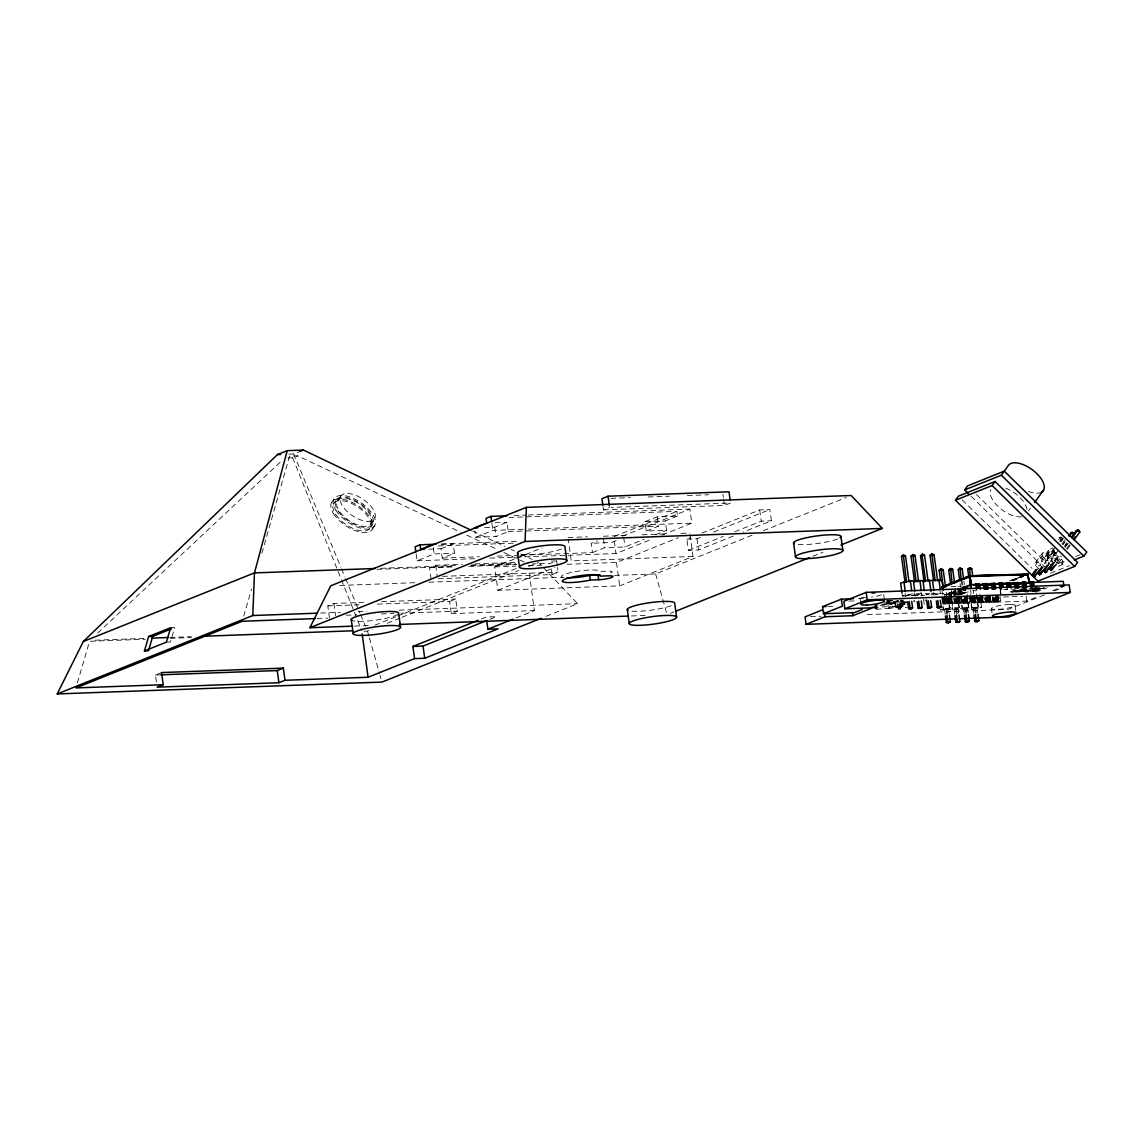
<?xml version="1.0" encoding="UTF-8"?>
<svg xmlns="http://www.w3.org/2000/svg" width="1144" height="1144" viewBox="0 0 1144 1144"><rect width="100%" height="100%" fill="white"/><g stroke="black" fill="none" stroke-linecap="round" stroke-linejoin="round"><path stroke-width="0.75" stroke-dasharray="5 3.75" d="M1039.796 569.784L1035.32 565.408L1035.949 562.062L1042.756 552.638L1047.861 553.682L1052.337 558.058L1057.442 559.101L1058.071 555.755L1053.595 551.365L1048.49 550.336L1041.669 559.745L1041.04 563.091L1045.516 567.467M1035.32 565.408L1042.141 555.984L1042.756 552.638M1048.49 550.336L1047.861 553.682L1041.04 563.091L1035.949 562.062M1054.239 548.048L1047.418 557.457L1046.789 560.803L1051.264 565.179M1055.097 552.452L1053.152 555.14L1052.523 558.486L1056.999 562.877L1062.09 563.906L1064.049 561.218M1062.09 563.906L1062.719 560.56L1058.243 556.184L1053.152 555.14M261.89 553.281L289.503 456.156L297.612 455.87L460.303 532.103M77.42 682.825L89.318 642.084M243.672 616.173L251.608 589.003M875.818 607.178L876.661 605.176L877.162 608.837L876.104 609.28L875.532 605.09L902.244 603.074L901.958 600.986L889.517 601.501L888.259 600.371C891.262 608.436 876.304 602.588 873.659 608.15L875.489 608.065L874.988 604.404M951.579 595.094C950.192 586.1 945.974 601.83 950.149 603.86L958.043 603.446L957.271 597.368L957.857 603.589L973.258 603.017L972.443 596.896M943.142 597.683C943.843 609.123 946.288 601.258 944.129 595.38M950.321 603.775L949.563 597.64M952.637 602.845L949.963 603.16L952.637 602.845L951.922 597.44M958.043 589.789L958.715 594.68L965.207 592.077M960.359 602.516L957.671 602.874L960.359 602.516L959.559 597.125M991.162 601.444L988.502 601.787L991.162 601.444L990.432 596.038M995.652 596.01L996.381 602.173L995.795 595.952M998.869 601.158C990.404 601.301 1004.361 603.317 998.326 597.082M331.546 502.502L333.919 499.041M333.319 504.275L335.692 500.815M337.866 500.457L341.212 495.567M370.828 524.167A20.32 9.767 34.4 0 0 351.594 499.899A20.32 9.767 34.4 0 0 340.612 512.884A20.32 9.767 34.4 0 0 370.828 524.167L374.174 519.276A20.32 9.767 34.4 0 0 354.94 495.009A20.32 9.767 34.4 0 0 343.958 507.979A20.32 9.767 34.4 0 0 374.174 519.276M370.642 527.284L373.001 523.823M372.415 529.057L374.789 525.596M1028.47 510.925L1030.487 508.136M1045.473 556.327L1046.975 555.727L1048.991 557.714L1047.504 558.315L1045.473 556.327L1051.322 548.262M1046.975 555.727L1052.823 547.661M1058.658 539.596L1060.617 536.908L1059.115 537.508L1061.131 539.482L1062.633 538.881L1061.518 537.308L1059.115 537.508M1060.874 538.195L1061.518 537.308L1059.187 542.17M1047.504 558.315L1054.325 548.905M1044.658 563.062L1046.617 560.374L1051.708 561.404L1052.337 558.058L1048.19 563.835M1051.207 554.025L1052.709 553.424L1054.725 555.398L1053.224 555.998L1051.207 554.025L1054.124 549.992M1059.973 541.913L1064.835 535.192M1053.867 550.993L1046.789 560.803L1041.669 559.745M1060.688 541.57L1062.633 538.881M1052.709 553.424L1054.654 550.736M1061.475 541.312L1063.419 538.624M1053.224 555.998L1056.155 551.966M1061.989 543.9L1065.893 538.524M1058.357 550.421L1052.523 558.486L1047.418 557.457M1062.519 544.644L1064.463 541.956M1063.319 544.401L1065.264 541.713M1064.821 545.645L1066.766 542.957M1054.196 561.146L1058.071 555.755L1061.489 556.456M1064.635 546.732L1066.58 544.043M1065.336 546.389L1067.295 543.7M1055.411 560.932L1057.356 558.229L1059.387 560.217L1057.428 562.905M1065.15 547.476L1068.067 543.443M1066.651 548.72L1069.569 544.673M1056.999 562.877L1060.888 557.5M1067.166 549.463L1070.098 545.431M1058.314 563.534L1063.191 556.799M97.612 633.104L282.01 460.546M944.944 603.045L942.456 603.303M961.132 594.122L960.488 588.702M967.981 602.33L965.393 602.545L967.981 602.33L967.266 596.853M975.689 602.044L973.072 602.316L975.689 602.044L974.874 596.539M987.944 596.281L988.673 602.459L973.258 603.017M983.397 601.758L980.808 601.987L983.397 601.758L982.582 596.267M960.173 602.659L959.33 597.096M1005.748 589.16L1007.75 589.174M874.731 604.518L875.489 608.065M873.401 607.307L888.244 606.678C888.888 603.16 895.123 602.502 897.296 605.062L900.199 603.86L900.485 605.962M897.01 602.974L897.582 607.164L890.046 608.308L889.288 604.032L897.01 602.974L904.132 600.014L904.704 604.204L897.439 607.364L896.381 606.363L890.618 606.592L897.539 606.349L899.756 607.307L897.697 605.819L890.618 606.592M901.529 603.317L904.418 602.116L901.901 600.643M876.104 609.28L890.046 608.308M900.686 599.856L901.186 603.517L902.244 603.074M896.381 606.363L897.697 605.819M902.359 600.614L902.859 604.289L902.63 600.514M896.224 606.892L897.282 607.907L899.684 606.778M897.282 607.907L899.756 607.307M288.831 454.154L293.708 453.982L300.228 451.365M287.859 458L292.735 457.829L297.612 455.87M440.983 548.734L453.21 543.829L454.497 553.196L442.27 558.086L440.983 548.734L424.067 549.349M484.627 527.541L494.78 527.169L507.007 522.265L508.279 531.631L496.067 536.522L475.761 537.265L474.903 531.03M416.116 553.782L417.088 560.789L434.191 553.925L454.497 553.196M475.761 537.265L492.878 530.401L526.626 529.172M156.385 681.967L155.441 675.017L161.547 672.558M329.472 618.075L327.813 605.905L333.919 603.46L363.921 602.359M431.102 578.993L429.558 567.767L435.678 565.308L462.362 564.335M603.031 506.678L603.474 509.881L609.58 507.435M690.061 534.734L693.035 556.456L619.691 585.871L497.897 590.304L494.694 566.923L515.887 558.429M517.517 557.771L541.956 547.962M374.86 625.182L396.267 616.602M397.912 615.944L518.075 567.767M363.949 631.274L367.496 631.145L372.429 629.171M387.244 623.223L400.414 617.946M402.059 617.288L518.904 570.441M528.771 566.494L538.652 562.533M520.019 555.255L592.478 552.609L591.191 543.257L597.311 540.797M677.505 516.044L665.293 520.949L666.566 530.301L646.274 531.045L644.987 521.693L657.214 516.788L677.505 516.044L676.876 511.368L509.252 517.488M449.606 601.458L455.712 599.013L457.371 611.182L451.265 613.627L449.606 601.458L375.461 604.175M614.156 536.507L676.876 511.368M557.314 565.708L556.656 560.903L550.536 563.348L532.746 563.992M622.322 536.193L689.875 509.109L691.805 523.151L662.147 535.034M616.087 540.669L611.497 542.513L591.191 543.257M497.897 590.304L554.94 567.438M592.478 552.609L604.704 547.704L624.996 546.961L644.186 539.282M646.274 531.045L658.501 526.14L657.214 516.788M438.209 578.735L552.08 574.574L558.186 572.129L557.528 567.31M603.474 509.881L724.452 505.476L730.558 503.017L611.368 507.378M655.383 534.791L666.566 530.301M568.053 555.283L616.001 553.539L652.252 538.996M567.052 564.278L616.487 562.476L678.421 537.637M481.352 619.018L486.243 617.059L496.396 616.688L489.875 619.304M733.318 536.05L698.541 549.978L688.388 550.35L686.858 539.124L690.161 537.794M701.758 533.147L759.716 509.924L769.869 509.552L771.399 520.777L743.257 532.06M686.858 539.124L697.011 538.752L700.314 537.423M713.57 532.117L769.869 509.552M516.116 617.917L534.362 610.596L528.9 570.742M688.388 550.35L723.165 536.407M734.763 531.774L761.26 521.149L771.399 520.777M546.088 616.301L577.577 603.674L539.868 563.82M614.528 575.418L655.569 573.916L753.367 534.706M763.32 530.716L846.202 497.497M670.47 613.341L673.773 612.011M812.798 556.284L822.736 552.295M901.958 592.778L902.401 596.024L912.125 593.865L929.586 593.378M902.401 596.024L911.94 595.681L915.243 594.351M905.119 601.773L897.868 604.676L898.826 607.822L907.406 607.521M921.034 592.063L921.463 595.338L924.781 593.993M900.786 605.262C898.14 605.605 900.256 610.038 897.039 609.952L896.939 609.266C899.942 609.223 897.697 604.718 900.686 604.575L902.745 604.504C899.441 605.09 901.901 611.053 896.939 609.266M902.845 605.19C900.271 606.206 901.901 611.711 897.039 609.952M913.67 600.929L914.628 600.543M913.77 601.615L915 601.301M898.826 607.822L907.135 604.49M930.987 594.98L934.305 593.65L943.829 593.307L940.525 594.637L940.082 591.376M925.854 600.486L926.84 600.085M950.879 595.366L950.564 592.32L954.882 592.006L948.705 593.064M979.736 594.179L981.523 607.207L949.82 607.764L947.976 595.237L950.292 594.308L946.446 594.437L954.94 592.449L951.079 592.578L953.41 591.648L953.767 595.466M949.406 594.88L955.898 592.277M944 601.973L946.331 601.043L945.659 596.167M1044.386 563.434L1045.888 562.834M1057.356 558.229L1055.855 558.83L1057.885 560.817L1059.387 560.217M942.441 597.783L943.214 604.118L946.689 602.731L945.845 595.938M1051.894 561.833L1050.135 561.146L1051.636 560.546L1053.653 562.533M1056.87 559.831L1057.628 559.53M953.724 597.554L954.396 602.445L950.921 603.832L950.149 597.511M1009.494 580.895L1021.12 576.376M1011.525 580.337L1021.377 576.519M1011.754 580.537L1023.108 575.975M1011.839 580.651L1023.279 576.247M1013.598 580.294L1023.337 576.39L1013.627 580.451M949.82 607.764L940.096 609.938L949.634 609.58L952.938 608.25L950.564 592.32M1058.1 563.549L1066.065 560.36M1075.632 556.527L1080.422 554.611M961.432 597.282L962.104 602.159L958.629 603.56L957.843 597.225M945.187 614.328L944.529 609.437L946.016 608.837L948.505 608.751L949.177 613.627M944.529 609.437L948.505 608.751M1058.343 566.337L1066.322 563.134M954.725 613.971L954.053 609.08L955.555 608.479L958.043 608.393L958.715 613.284M954.053 609.08L958.043 608.393M976.847 596.71L977.519 601.601L974.03 602.988L973.043 596.71M1050.478 573.244L1069.611 565.579M977.891 602.859L985.213 601.315L984.769 598.069M964.249 613.627L963.577 608.737L965.078 608.136L967.552 608.05L968.224 612.941M963.577 608.737L967.552 608.05M985.213 601.315L981.738 602.716L980.966 596.381M1009.952 592.049L1017.688 588.946M1011.596 592.063L1019.619 588.874M1011.882 592.692L1021.249 588.888L1040.511 588.903L1033.418 588.516M973.773 613.27L973.115 608.393L977.09 607.707L977.977 614.214M992.248 596.153L992.92 601.043L989.446 602.43L988.673 596.096M1014.957 592.149L1035.391 590.976L1038.866 589.589L1035.477 591.62L1024.967 592.006M1035.778 590.118L1015.357 591.291L1034.705 591.219L1035.778 590.118L1016.515 590.833L1020.763 589.832L1019.69 590.919L1038.866 589.589M973.115 608.393L977.09 607.707M947.847 596.553L949.634 609.58L971.799 609.38L981.523 607.207M999.956 595.867L1000.628 600.757L997.153 602.144L996.367 595.824M1034.004 588.917L1040.425 588.259M1040.511 588.903L1039.253 588.731M1026.997 589.174L1020.005 589.432L1043.6 588.359L1040.111 589.761L1020.848 590.461M1035.821 592.306L1047.118 587.773M996.381 602.173L1026.811 601.072L1038.109 596.539M1052.637 590.719L1063.934 586.186M1044.4 594.88L1008.05 609.437L863.834 614.714M1054.31 590.905L1062.576 587.587M960.889 594.222L960.302 588.845M943.214 604.118L950.335 603.732M970.355 597.726L969.454 597.812M988.673 602.459L996.567 602.044M946.331 601.043L942.47 601.186L947.118 599.327L950.964 599.184L944.801 600.257M883.74 603.245L887.358 602.602L883.811 603.775M890.69 607.121L897.539 606.349M911.94 595.681L921.478 595.323M954.353 594.808L960.688 594.88M905.919 602.859L902.688 602.988L901.629 602.016L907.392 601.773M901.701 602.545L907.235 602.316M901.186 603.517L903.131 604.175M902.859 604.289L904.704 604.204M871.842 606.878L876.275 607.192M872.143 607.392L876.347 607.721L873.587 607.822M897.439 607.364L898.44 607.85M875.231 608.179L877.162 608.837M610.824 498.341L630.401 497.626M648.19 496.968L669.54 496.196M687.329 495.538L708.679 494.766M514.042 515.529L526.483 515.072M528.256 515.014L689.875 509.109M495.166 522.708L507.007 522.265M644.987 521.693L665.293 520.949M528.399 529.114L691.805 523.151M508.279 531.631L658.501 526.14M568.039 537.508L587.458 536.808M603.346 536.221L628.056 535.321M642.17 534.806L666.88 533.905M681.009 533.39L689.832 533.061M441.441 544.015L519.905 541.155M441.369 544.272L453.21 543.829M438.252 545.917L514.628 543.128M442.27 558.086L479.379 556.742M497.054 556.098L518.261 555.312M417.088 560.789L475.689 558.658M489.904 558.129L566.28 555.341M474.817 563.878L515.729 562.39M551.308 561.089L556.656 560.903M693.035 556.456L571.242 560.903L568.268 539.182M380.566 568.296L456.942 565.508M471.156 564.993L515.558 563.377M376.919 569.326L455.097 566.466M471.085 565.88L515.515 564.264M429.558 567.767L454.468 566.852M468.697 566.337L516.731 564.578M494.694 566.923L515.872 566.151M528.228 565.694L542.342 565.179M442.542 576.347L558.186 572.129M339.711 585.442L416.445 582.639M428.943 582.196L562.776 577.305M381.581 601.715L455.712 599.013M327.813 605.905L361.347 604.69M950.964 586.572L956.184 586.386M957.928 586.314L961.418 586.186M320.606 613.055L340.24 612.34M358.086 611.683L367.009 611.354M399.127 610.181L577.577 603.674M1033.475 587.887L1036.979 587.759M1034.748 588.045L1043.5 587.73M1034.247 588.273L1044.758 587.902M973.001 590.776L976.862 590.633M1003.817 589.646L1007.678 589.503M1011.525 589.36L1015.371 589.231M1033.089 588.745L1043.6 588.359M346.174 615.229L356.771 614.843M381.481 613.942L393.836 613.499M400.901 613.241L457.371 611.182M963.348 592.821L969.526 591.748L968.854 586.858M1019.69 590.919L1038.952 590.218M907.578 595.237L908.822 595.195M917.116 594.88L918.36 594.837M926.64 594.537L927.884 594.494M936.164 594.194L937.408 594.136M1016.601 591.462L1035.863 590.762M961.031 593.75L964.892 593.607L964.22 588.717M958.715 594.68L962.562 594.537M858.586 598.512L863.749 598.326M317.002 618.532L327.699 618.132M451.265 613.627L534.362 610.596M849.062 601.115L856.012 600.857M965.665 598.398L969.511 598.255M973.358 598.112L977.219 597.969M981.066 597.826L983.64 597.74M1003.46 597.011L1022.65 596.31M170.656 627.684L174.717 627.541L170.485 641.998L166.423 642.141M924.981 600.114L927.04 600.042M827.713 606.506L836.307 606.191M942.842 602.859L946.689 602.731M954.396 602.445L947.06 603.975L946.059 595.895M962.104 602.159L954.768 603.703L954.096 598.812M977.519 601.601L970.183 603.131L969.14 596.996M992.92 601.043L985.585 602.573L984.927 597.683M1000.628 600.757L993.292 602.287L992.62 597.411M904.904 604.418L897.868 604.676L897.797 600.343M354.554 626.083L368.84 625.553M631.431 615.972L645.716 615.458M95.152 640.197L146.689 638.309M169.784 637.465L191.105 636.693M945.273 609.137L946.517 609.094M954.811 608.78L956.041 608.737M964.321 608.436L965.565 608.393M973.859 608.093L975.103 608.05M90.419 641.255L145.474 639.253M170.342 638.338L191.663 637.566M810.41 616.659L821.092 616.273M155.441 675.017L160.732 674.817M931.187 593.164L934.305 593.65M921.463 595.338L924.566 595.824M901.629 602.016L902.616 602.473M466.752 535.12L497.354 549.463M503.789 552.481L527.956 563.806M472.601 530.945L504.819 546.346M511.268 549.435L514.485 550.979M520.935 554.053L532.203 559.445M1042.141 555.984L1046.617 560.374M976.504 494.565L1046.317 563.02M971.027 496.138L1040.84 564.593M1042.184 567.124L1040.153 565.15L1038.666 565.751L1039.667 566.738M962.204 499.914L1032.017 568.368M293.708 453.982L340.855 567.167M341.527 568.811L344.945 577.005M345.631 578.649L359.974 613.098M360.66 614.743L365.451 626.226M292.735 457.829L353.811 610.739M354.468 612.383L361.69 630.458M655.569 573.916L666.666 612.969M367.496 631.145L368.94 636.236M369.426 637.937L379.565 673.601M380.051 675.289L381.009 678.692M923.537 599.399L924.566 606.892M1026.139 596.181L1026.811 601.072M1015.086 605.462L1016.115 612.955M1000.528 590.662L1000.971 593.893M1000.371 590.69L1000.814 593.908M1000.085 590.704L1000.657 593.922M997.968 595.924L998.698 601.243M997.825 595.967L998.383 601.344M997.468 596.067L998.197 601.401M997.253 596.11L997.983 601.444M997.067 595.709L997.754 601.472M996.839 595.738L997.511 601.515M996.596 595.781L997.282 601.544M996.152 595.867L996.839 601.572M995.466 596.138L996.267 601.944M995.18 596.61L995.923 601.944M995.151 597.954L995.709 601.958M994.937 597.983L995.48 601.973M994.694 598.012L995.251 602.001M994.465 598.04L995.008 602.03M994.236 598.083L994.779 602.073M994.022 598.126L994.565 602.116M993.821 598.169L994.207 602.216M993.335 596.939L994.064 602.259M990.289 595.981L990.99 601.529M989.989 595.967L990.847 601.572M989.803 595.967L990.489 601.673M991.419 608.436L992.034 612.927M989.589 595.981L990.275 601.715M989.36 595.995L990.046 601.758M989.131 596.024L989.817 601.787M988.902 596.053L989.574 601.816M988.459 596.138L989.145 601.858M988.259 596.196L988.945 601.858M987.787 596.381L988.559 602.23M987.486 596.896L988.216 602.23M987.272 596.911L988.001 602.23M987.043 596.925L987.772 602.259M986.814 596.953L987.544 602.287M986.571 596.982L987.301 602.316M986.342 597.025L987.072 602.359M986.128 597.068L986.857 602.402M985.942 597.125L986.5 602.502M985.627 597.211L986.357 602.545M982.453 596.253L983.154 601.858M982.095 596.253L982.982 601.916M981.881 596.253L982.567 602.001M981.666 596.281L982.339 602.044M981.423 596.31L982.11 602.073M981.194 596.339L981.867 602.101M980.751 596.424L981.438 602.13M980.551 596.467L981.252 602.13M980.222 596.796L981.066 602.688M979.779 597.182L980.694 602.502M979.564 597.182L980.294 602.516M979.336 597.211L980.065 602.53M979.107 597.239L979.836 602.559M978.878 597.268L979.607 602.602M978.649 597.311L979.378 602.631M978.435 597.354L979.164 602.688M978.234 597.397L978.964 602.731M978.063 597.454L978.649 602.831M976.619 593.693L978.406 606.72M976.433 595.509L978.22 608.537M974.745 596.524L975.446 602.144M974.388 596.524L975.274 602.187M974.188 596.539L975.074 602.244M973.101 590.061L973.573 593.536M973.959 596.553L974.86 602.287M975.589 608.293L976.261 613.184M973.716 596.582L974.631 602.316M973.487 596.625L974.402 602.359M973.258 596.668L974.173 602.387M974.602 607.793L975.274 612.669M972.843 596.753L973.544 602.416M972.686 596.796L973.372 602.974M972.257 597.454L972.986 602.788M971.857 597.468L972.8 602.788M970.612 590.161L971.084 593.636M971.642 597.497L972.371 602.817M971.399 597.511L972.128 602.845M971.17 597.554L971.899 602.874M970.941 597.597L971.671 602.917M970.727 597.64L971.456 602.959M970.198 594.537L971.985 607.564L968.682 608.88L966.894 595.867M970.012 596.353L971.799 609.38M967.08 594.051L968.868 607.064M966.88 596.811L967.567 602.473M966.48 596.825L967.381 602.516M966.251 596.839L967.166 602.559M963.877 581.138L964.349 584.613M966.022 596.868L966.937 602.602M965.779 596.896L966.694 602.631M965.55 596.939L966.466 602.659M965.507 597.354L966.322 603.274L969.812 601.887L962.476 603.417L961.804 598.526M965.15 597.039L966.022 602.702M964.978 597.082L965.665 603.26L964.735 597.182M962.376 581.738L962.848 585.213M964.735 599.07L965.293 603.06M966.065 608.651L966.723 613.542M964.363 597.74L965.093 603.074M964.163 597.754L964.892 603.074M964.12 599.098L964.664 603.102M961.389 581.223L961.861 584.698M963.877 599.127L964.421 603.131M965.078 608.136L965.736 613.027M963.648 599.17L964.192 603.16M961.904 589.646L962.347 592.907M963.42 599.199L963.749 603.245M963.548 603.288L963.005 599.299L963.391 603.346M962.705 599.399L963.248 603.388M960.131 583.569L960.602 587.044M960.846 588.774L961.789 595.724M960.216 589.932L960.717 594.265M960.903 596.51L962.447 607.907L959.144 609.237L957.385 596.21M959.802 588.988L960.531 594.308M959.587 589.031L960.316 594.365M960.474 596.696L962.261 609.723M959.358 589.074L960.245 595.466M959.115 589.103L959.845 594.437M958.886 589.131L959.616 594.465M958.658 589.146L959.387 594.48M959.173 597.082L959.859 602.759M958.987 597.096L959.673 602.802M958.772 597.096L959.459 602.845M958.543 597.125L959.23 602.888M958.314 597.154L958.987 602.917M957.256 591.519L957.7 594.766M957.785 596.024L959.358 607.407M955.783 590.504L956.312 594.651M956.856 598.012L957.585 603.346M955.297 588.431L956.398 595.609M956.67 598.026L957.399 603.346M955.397 590.461L955.898 594.794M956.456 598.026L957.185 603.36M955.197 590.461L955.712 594.837M956.227 598.055L956.956 603.374M955.126 592.22L955.483 594.88M955.998 598.083L956.727 603.403M954.711 590.933L955.269 594.923M955.755 598.112L956.484 603.446M954.482 590.962L955.025 594.966M955.526 598.155L956.255 603.474M954.239 590.99L954.797 594.994M955.311 598.198L955.855 603.574M954.024 591.019L954.568 595.009M956.541 608.994L957.213 613.885M953.81 591.019L954.353 595.023M955.555 608.479L956.227 613.37M951.322 589.117L952.037 594.322M951.021 592.134L952.466 602.931M951.279 597.368L951.965 603.088M950.306 592.749L950.664 595.409M950.964 597.039L952.737 610.067M950.078 592.792L950.435 595.452M950.836 597.397L951.522 603.16M949.835 592.821L950.206 595.495M950.607 597.425L951.293 603.203M949.606 592.849L949.978 595.509M950.378 597.468L951.05 603.231M949.377 592.878L949.749 595.538M949.935 597.554L950.621 603.26M949.263 597.783L950.049 603.632M949.148 599.628L949.692 603.632M948.748 598.312L949.477 603.646M948.476 599.699L949.019 603.689M947.818 598.441L948.548 603.76M947.604 598.484L948.333 603.803M947.418 598.526L947.976 603.903M946.245 592.249L946.717 595.724M947.103 598.627L947.833 603.946M946.26 595.852L946.803 599.842M947.003 609.352L947.675 614.228M945.144 596.038L945.702 600.042M944.915 596.067L945.473 600.057M946.016 608.837L946.689 613.727M944.057 597.668L944.758 603.217L943.771 597.654M943.571 597.654L944.458 603.317M943.357 597.668L944.043 603.403M942.027 591.205L942.499 594.68M943.085 599.041L943.586 603.474M942.67 597.74L943.342 603.503M942.041 597.411L942.913 603.546M941.841 597.211L943.4 608.608M942.756 607.164L943.214 610.424M933.661 592.22L934.105 595.466M914.614 592.907L915.057 596.167M905.076 593.264L905.519 596.51M901.143 599.828L901.815 605.405M895.251 603.574L895.752 607.235M894.994 603.674L895.495 607.335M894.708 603.06L889.088 604.661L889.589 608.336M889.517 601.501L889.817 603.589M887.787 600.385L888.302 604.046M887.959 604.575L888.53 608.765M884.369 599.542L883.554 593.55A11.955 1.888 -7.8 0 1 871.485 597.025M876.261 604.847L876.547 606.949M876.19 605.19L876.69 608.865M860.074 598.14L860.889 604.118M759.716 509.924L761.26 521.149M722.908 494.237L723.351 497.454M723.566 499.056L724.452 505.476M697.011 538.752L698.541 549.978M623.723 537.608L624.996 546.961M614.328 541.255L616.001 553.539M616.487 562.476L619.691 585.871M603.417 538.352L604.704 547.704M551.422 569.769L552.08 574.574M494.78 527.169L496.067 536.522M491.92 523.394L492.878 530.401M433.347 547.69L434.191 553.925M435.678 565.308L437.208 576.547M333.919 603.46L335.592 615.615M837.565 538.953A23.91 3.775 -7.8 0 1 796.524 544.315M563.921 577.62A19.133 3.032 -7.8 0 1 567.352 573.487A19.133 3.032 -7.8 0 1 590.29 570.012L594.151 569.984A19.133 3.032 -7.8 0 1 599.456 571.457L607.779 571.156A9.567 1.516 -7.8 0 1 609.466 573.33M397.712 614.442A23.91 3.775 -7.8 0 1 374.503 620.305A23.91 3.775 -7.8 0 1 351.952 620.42M561.504 549.034A23.91 3.775 -7.8 0 1 520.463 554.382M671.299 605.605A23.91 3.775 -7.8 0 1 630.272 610.967M865.593 597.54A11.955 1.888 -7.8 0 1 861.346 597.397M887.072 601.286A5.892 0.929 -7.8 0 1 894.436 601.201A5.892 0.929 -7.8 0 1 887.115 603.102M896.839 600.529A8.623 1.358 -7.8 0 1 886.414 603.617M886.357 600.957A8.623 1.358 -7.8 0 1 888.573 600.614M889.846 600.6A5.892 0.929 -7.8 0 1 886.829 601M892.592 600.5A8.566 1.358 -7.8 0 1 886.142 601.501M898.683 600.643A10.167 1.616 -7.8 0 1 886.028 603.903M1021.578 516.745A21.521 10.496 35.9 0 1 999.227 507.55A21.521 10.496 35.9 0 1 990.861 489.632M1005.662 488.145A21.521 10.496 35.9 0 1 1027.14 510.896M1041.698 492.034A21.521 10.496 35.9 0 1 1025.582 490.104M946.574 594.294L944.057 594.923L950.235 593.865L946.574 594.294M908.336 594.937L906.834 595.538L910.824 594.837L908.336 594.937M917.86 594.58L916.373 595.18L920.348 594.494L917.86 594.58M927.384 594.236L925.882 594.837L929.872 594.151L927.384 594.236M936.922 593.893L935.42 594.494L939.41 593.793L936.922 593.893M955.683 603.617L954.811 598.341L955.683 603.617M1009.68 604.49L1006.892 604.647A11.955 1.888 -7.8 0 0 991.505 608.751A11.955 1.888 -7.8 0 0 1009.551 607.721A11.955 1.888 -7.8 0 0 1009.68 604.49M335.921 510.238A24.396 11.726 34.4 0 0 372.629 527.813A24.396 11.726 34.4 0 0 354.497 498.898A24.396 11.726 34.4 0 0 335.921 510.238M333.548 513.713A24.396 11.726 34.4 0 0 370.27 531.274A24.396 11.726 34.4 0 0 352.123 502.359A24.396 11.726 34.4 0 0 333.548 513.713M335.835 514.643A21.993 10.582 34.4 0 0 368.926 529.457A21.993 10.582 34.4 0 0 351.179 503.246A21.993 10.582 34.4 0 0 335.835 514.643M338.209 511.182A21.993 10.582 34.4 0 0 371.285 525.997A21.993 10.582 34.4 0 0 353.553 499.771A21.993 10.582 34.4 0 0 338.209 511.182"/><path stroke-width="1.5" d="M1029.471 582.568L1027.77 573.773L1028.356 574.531L970.412 576.533L969.912 575.818L970.598 586.4M971.528 584.598L969.74 575.847L970.412 576.533L941.598 587.802L969.754 575.832L969.969 576.576L969.669 575.861L1028.241 574.588M1029.157 582.496L1027.498 573.716L1029.343 582.654M1028.084 574.045L969.783 575.832L970.512 586.429M1039.253 571.156L1033.861 577.148L1033.347 574.56L1037.236 569.183M1044.987 568.854L1039.596 574.831L1039.067 572.257L1042.956 566.866M1050.735 566.566L1045.344 572.543L1044.815 569.955L1048.705 564.578M1056.455 564.249L1051.064 570.227L1050.535 567.653L1054.439 562.276M287.244 450.65L277.463 454.568L83.312 641.512L57.2 693.936L252.795 615.529L254.468 572.901L287.244 450.65L303.489 450.064L470.999 530.173M526.397 507.35L330.788 585.771L309.895 627.713L525.053 541.455L526.397 507.35L851.165 495.495L882.31 528.414L840.94 545.002M970.913 584.655L969.869 575.818L969.268 576.719L969.826 575.832L1027.927 574.431M971.227 584.613L969.855 575.904M969.683 575.933L969.183 576.748M144.43 650.965L148.648 636.507L170.656 627.684L166.423 642.141L144.43 650.965L147.133 650.864M148.477 650.822L152.71 636.364L171.571 628.8M909.037 581.824L905.462 555.769L903.317 554.897L906.548 581.91M913.498 556.027L912.855 554.554L916.087 581.552L918.575 581.467L915 555.426L912.855 554.554L911.01 556.113L914.585 582.153M920.534 555.769L924.524 555.083L923.022 555.684L922.364 554.211L922.035 555.169L925.596 581.209L924.109 581.81L920.534 555.769L922.364 554.211L924.524 555.083L928.084 581.123M937.622 580.766L934.047 554.726L931.902 553.853L935.134 580.866M945.53 587.044L943.156 569.683L941.011 568.811L943.042 587.129M963.634 579.393L962.204 568.983L960.059 568.11L961.389 581.223M972.686 575.575L971.742 568.625L969.597 567.753L970.198 575.661M969.368 576.061L941.641 587.358M1027.855 574.145L1027.913 573.888M977.048 588.245L976.518 584.026L977.176 588.259M992.549 588.988L991.934 583.454L992.763 589.017M1000.185 588.674L999.641 583.183L1000.471 588.745M1004.861 583.926L1007.521 583.612L1006.148 584.012M1007.692 587.029L1007.349 582.897L1007.864 587.115M1015.586 588.073L1015.043 582.611L1015.772 587.944M1023.594 587.902L1022.75 582.339L1025.839 582.224L1026.568 587.544M1031.073 587.587L1030.458 582.053L1031.287 587.616M969.812 575.847L971.256 587.93M955.454 500.243L958.4 496.181L995.066 481.481L1077.576 562.376L1074.645 566.437L1037.966 581.138L955.454 500.243L992.134 485.542L995.066 481.481M968.482 493.65L964.678 489.904L967.609 485.857L1004.289 471.142L1086.8 552.052L1083.854 556.113L1074.287 559.945M964.678 489.904L1001.357 475.203L1008.007 465.966A21.521 10.496 35.9 0 1 1033.075 470.341A21.521 10.496 35.9 0 1 1041.698 492.034M1034.519 502.573L1043.6 490.032M1031.845 575.16L1033.347 574.56L1035.363 576.547L1031.845 575.16L1035.735 569.784M1033.861 577.148L1036.779 573.101M1041.469 567.467L1037.565 572.844L1039.596 574.831L1042.513 570.799M1039.009 574.016L1041.083 574.231L1039.067 572.257L1037.565 572.844L1039.338 573.559M1047.218 565.179L1043.314 570.556L1045.344 572.543L1048.261 568.511M1068.639 535.592L1072.085 532.303L1074.102 534.291L1072.085 532.303L1069.168 536.336M1044.758 571.728L1046.831 571.943L1044.815 569.955L1043.314 570.556L1045.087 571.256M1072.357 533.59L1072.986 532.704L1070.584 532.904M1052.938 562.877L1049.048 568.253L1051.064 570.227L1053.981 566.194M1071.442 537.322L1076.318 530.587L1078.72 530.401L1079.836 531.974L1073.987 540.039M1071.971 538.066L1077.82 529.987L1079.836 531.974M1050.478 569.412L1052.566 569.626L1050.535 567.653L1049.048 568.253L1050.821 568.954M1078.077 531.274L1078.72 530.401L1076.318 530.587M1073.472 539.296L1075.417 536.607M907.721 602.044L908.622 608.551L910.696 608.851L912.597 607.864L911.711 601.358M917.259 601.701L918.146 608.208L920.219 608.508L922.135 607.521L921.249 601M926.783 601.344L927.67 607.864L929.743 608.15L931.659 607.164L930.758 600.657M936.307 601L937.208 607.507L939.281 607.807L941.183 606.821L940.296 600.314M945.416 615.944L946.303 622.465L948.376 622.751L950.292 621.764L949.391 615.257M954.954 615.601L955.841 622.107L957.914 622.408L959.83 621.421L958.929 614.9M964.464 615.257L965.364 621.764L967.424 622.064L969.34 621.078L968.453 614.557M974.002 614.9L974.888 621.421L976.962 621.707L978.878 620.72L977.977 614.214M905.047 582.51L901.486 556.47L903.317 554.897M932.56 555.326L930.072 555.412L934.047 554.726L932.56 555.326L931.902 553.853L930.072 555.412L933.404 579.722M939.167 570.37L941.011 568.811L941.655 570.27L943.156 569.683L939.167 570.37L940.597 580.78M950.607 583.912L948.705 570.012L950.535 568.454L952.695 569.326L954.596 583.211M959.644 580.094L958.229 569.669L960.059 568.11L960.703 569.583M967.752 569.326L969.597 567.753L970.241 569.226L971.742 568.625L967.752 569.326L968.939 578.006M1000.199 588.602L998.869 583.211L999.641 583.183M1030.544 582.854L1028.442 582.882M909.223 601.444L910.109 607.95L910.696 608.851L912.597 607.864L908.622 608.551L911.11 608.465M918.761 601.101L919.647 607.607L920.219 608.508L922.135 607.521L918.146 608.208L920.634 608.122M928.27 600.743L929.171 607.264L929.743 608.15L931.659 607.164L927.67 607.864L930.158 607.764M937.808 600.4L938.695 606.906L939.281 607.807L941.183 606.821L937.208 607.507L939.696 607.421M946.917 615.343L947.804 621.864L948.376 622.751L950.292 621.764L946.303 622.465L948.791 622.365M956.441 615L957.342 621.507L957.914 622.408L959.83 621.421L955.841 622.107L958.329 622.021M965.965 614.657L966.852 621.163L967.424 622.064L969.34 621.078L965.364 621.764M975.503 614.299L976.39 620.82L976.962 621.707L978.878 620.72L974.888 621.421L977.376 621.321M969.826 575.832L941.784 587.115M975.818 584.498L970.813 584.684L958.043 589.789M999.627 584.026L997.625 584.012M1031.087 587.43L1029.686 582.082L1030.458 582.053M300.228 451.365L303.489 450.064M83.312 641.512L254.468 572.901L375.246 568.496M436.093 544.215L420.048 544.801L415.158 546.76L415.873 552.023M506.935 515.787L490.948 516.373L486.057 518.332L486.701 523.008L474.474 527.913L477.863 527.784M420.048 544.801L420.692 549.477L432.918 544.573M730.129 499.814L729.028 491.791L608.05 496.21L601.93 498.655L602.817 505.076M284.999 680.28L283.34 668.125L161.547 672.558L163.22 684.727L157.1 687.172L278.893 682.739L284.999 680.28L368.096 677.248L414.557 658.629L424.71 658.258L498.055 628.842L487.902 629.214L486.715 620.534M160.732 674.817L277.22 670.57L283.34 668.125M414.557 658.629L412.898 646.46L478.092 620.32M412.898 646.46L423.037 646.088L486.615 620.606M487.902 629.214L512.798 619.247M541.112 618.289L381.982 682.081L57.2 693.936M675.432 611.354L809.494 557.614M901.486 556.47L905.462 555.769L903.974 556.37M911.01 556.113L915 555.426M862.319 609.452L854.468 612.598L823.508 613.727L822.55 606.692L841.398 599.141L853.438 598.698M822.422 609.895L805.076 616.859L806.091 624.338L955.669 618.875M959.23 618.747L1009.079 616.931L1070.212 592.42L1069.182 584.942L866.194 592.349L843.843 601.301L844.873 608.794L872.686 607.779L852.823 615.729L825.024 616.745L806.091 624.338M823.508 613.727L842.356 606.177L841.398 599.141M943.385 590.047L942.041 580.28L910.352 580.837L900.628 582.997L901.958 592.778M844.873 608.794L867.224 599.828L1070.212 592.42M948.705 570.012L952.695 569.326L951.193 569.927M958.229 569.669L962.204 568.983M964.163 588.273L960.417 588.645M964.807 589.789L964.478 586.743L967.509 586.472M973.43 584.984L976.518 584.026M976.132 585.299L979.607 583.912L980.336 589.231M977.348 585.285L983.525 584.212L981.194 585.142M984.955 589.074L984.226 583.74L979.979 585.17L983.826 585.027M990.075 584.627L987.744 585.328L991.934 583.454M996.553 584.141L998.869 583.211M1000.399 583.998L1002.716 583.068L1003.231 586.772M1024.094 575.032L1028.041 574.231M1024.495 575.132L1027.841 573.959M1004.246 583.855L1007.349 582.897M1006.949 584.184L1010.424 582.782L1011.153 588.116M1008.164 584.155L1010.481 583.226L1014.342 583.082L1012.011 584.012L1014.642 583.898M1010.795 584.041L1015.043 582.611M1020.877 583.268L1018.56 584.198L1022.75 582.339M1027.369 583.011L1029.686 582.082M1031.216 582.868L1033.533 581.938L1034.047 585.642M979.607 583.912L976.404 584.226M988.044 588.96L987.315 583.626L984.226 583.74L984.784 589.231M991.762 583.626L995.008 583.354L995.752 588.674M1007.163 583.068L1010.424 582.782M1018.861 587.83L1018.131 582.51L1014.871 582.782M1030.329 582.253L1033.533 581.938M999.456 583.354L1002.716 583.068M1020.934 583.125L1020.248 583.44L1021.106 583.497M983.268 584.813L981.738 584.841L983.325 584.384M1014.099 583.697L1012.54 583.683L1014.142 583.254M975.103 585.156L976.704 584.741L974.087 585.156M277.463 454.568L280.709 454.454M525.053 541.455L882.31 528.414M420.692 549.477L424.067 549.349M566.852 577.877A19.133 3.032 -7.8 0 0 570.727 577.849L575.26 577.563A19.133 3.032 -7.8 0 0 589.675 575.375L597.997 575.074A9.567 1.516 -7.8 0 0 600.271 574.932M590.318 580.051L598.641 579.751A9.567 1.516 -7.8 0 0 611.654 577.491A9.567 1.516 -7.8 0 0 608.422 575.832L600.099 576.133A19.133 3.032 -7.8 0 0 594.794 574.674L590.919 574.688A19.133 3.032 -7.8 0 0 564.907 579.207A19.133 3.032 -7.8 0 0 571.371 582.525L575.904 582.239A19.133 3.032 -7.8 0 0 590.318 580.051L589.675 575.375M987.372 584.069L991.219 583.926M995.08 583.798L998.926 583.654M1002.787 583.511L1006.634 583.368M1018.189 582.954L1022.035 582.811M1025.896 582.668L1029.743 582.525M1033.604 582.382L1063.262 581.309L1063.706 584.555M987.687 584.884L990.246 584.784M1018.503 583.755L1021.063 583.669M967.581 586.915L964.478 586.743M962.619 587.487L966.48 587.344M957.986 589.346L960.56 589.26M252.795 615.529L317.045 613.184M1060.445 586.314L1063.934 586.186M315.229 618.589L242.185 621.263L75.933 687.916L163.22 684.727M822.55 606.692L825.982 606.577M309.895 627.713L352.767 626.154M399.213 624.452L627.856 616.101M148.648 636.507L152.71 636.364M152.009 638.123L168.011 637.537M203.546 636.236L352.81 630.787M1001.357 475.203L1083.854 556.113M992.134 485.542L1074.645 566.437M1032.775 581.967L1033.318 585.971M1032.632 582.024L1033.175 586.014M1032.46 582.067L1033.003 586.057M1032.26 582.11L1032.817 586.114M1032.045 582.153L1032.374 586.2M1031.588 582.239L1032.317 587.558M1031.359 582.253L1032.088 587.587M1031.13 582.282L1031.859 587.601M1030.916 582.296L1031.645 587.616M1030.73 582.296L1031.459 587.616M1025.067 582.253L1025.653 587.63M1024.752 582.353L1025.482 587.673M1024.566 582.396L1025.296 587.73M1024.352 582.439L1025.081 587.773M1024.123 582.482L1024.852 587.802M1023.88 582.51L1024.609 587.844M1023.651 582.539L1024.38 587.873M1023.208 582.568L1024.152 587.887M1023.022 582.582L1023.751 587.902M1022.65 582.382L1023.365 587.859M1021.978 582.367L1022.707 587.687M1017.359 582.539L1017.946 587.902M1017.045 582.625L1017.774 587.959M1016.859 582.682L1017.588 588.002M1016.644 582.725L1017.374 588.045M1016.415 582.768L1017.145 588.087M1016.172 582.797L1016.73 586.786M1015.943 582.825L1016.487 586.815M1015.715 582.839L1016.272 586.843M1015.314 582.854L1016.058 586.843M1014.27 582.639L1015 587.973M1009.651 582.811L1010.195 586.815M1009.509 582.868L1009.895 586.901M1009.151 582.954L1009.694 586.958M1008.936 582.997L1009.48 587.001M1008.708 583.04L1009.251 587.044M1008.479 583.082L1009.022 587.072M1008.236 583.097L1008.793 587.101M1008.007 583.125L1008.565 587.115M1007.807 583.14L1008.35 587.129M1007.449 583.125L1008.164 587.129M1006.577 582.925L1007.306 588.259M1002.501 587.087L1001.944 583.097L1002.187 587.187M1001.443 583.24L1001.987 587.229M1001.229 583.283L1001.772 587.272M1001 583.326L1001.558 587.315M1000.771 583.354L1001.5 588.688M1000.528 583.383L1001.272 588.717M1000.314 583.397L1001.043 588.731M1000.099 583.411L1000.828 588.745M999.913 583.426L1000.642 588.745M994.25 583.383L994.98 588.702M994.107 583.426L994.837 588.745M993.936 583.469L994.665 588.803M993.736 583.526L994.25 588.888M993.292 583.612L994.022 588.931M993.063 583.64L993.793 588.96M992.835 583.669L993.564 588.988M992.606 583.683L993.335 589.017M992.391 583.697L993.121 589.031M992.206 583.697L992.935 589.031M991.162 583.483L991.891 588.817M986.543 583.654L987.129 589.031M986.228 583.755L986.957 589.088M986.042 583.798L986.771 589.131M985.828 583.84L986.557 589.174M985.599 583.883L986.328 589.217M985.356 583.926L986.085 589.246M985.127 583.941L985.67 587.944M984.684 583.983L985.442 587.959M984.498 583.983L985.041 587.973M983.454 583.769L984.183 589.103M978.835 583.941L979.25 587.987M978.535 584.041L979.078 588.03M978.334 584.083L978.878 588.073M978.12 584.126L978.663 588.116M977.891 584.169L978.435 588.159M977.648 584.198L978.206 588.202M977.419 584.226L977.963 588.231M977.191 584.241L977.748 588.245M976.79 584.269L977.534 588.259M975.76 584.055L976.49 589.374M969.597 567.753L969.754 568.968M964.95 586.557L965.45 590.261M964.678 586.743L965.035 589.403M964.22 587.172L964.592 589.832M963.992 587.215L964.363 589.875M963.763 587.244L964.12 589.904M963.52 587.272L963.891 589.932M963.305 587.287L963.663 589.961M963.091 587.301L963.448 589.961M960.059 568.11L960.231 569.326M950.707 569.669L950.535 568.454L952.108 583.311M941.011 568.811L941.169 570.027M938.938 579.793L940.268 589.56M931.902 553.853L932.074 555.069M932.517 580.623L933.847 590.404M929.4 580.137L930.959 591.534M922.364 554.211L922.536 555.426M922.994 580.98L924.323 590.747M919.876 580.48L921.22 590.247M912.855 554.554L913.012 555.769M913.455 581.324L914.8 591.091M910.352 580.837L911.682 590.604M903.932 581.681L905.261 591.448M866.194 592.349L867.224 599.828M852.423 612.741L852.823 615.729M840.954 536.607L842.885 550.636A23.91 3.775 -7.8 0 1 806.963 558.629A23.91 3.775 -7.8 0 1 807.721 551.923A23.91 3.775 -7.8 0 1 842.885 550.636M824.409 612.254L825.024 616.745M793.579 542.785L795.495 556.828M676.619 617.288A23.91 3.775 -7.8 0 0 641.469 618.575A23.91 3.775 -7.8 0 0 640.697 625.282A23.91 3.775 -7.8 0 0 676.619 617.288L674.703 603.26A23.91 3.775 -7.8 0 0 648.348 602.917A23.91 3.775 -7.8 0 0 628.013 610.338M627.312 609.437L629.243 623.48M608.05 496.21L609.366 505.834M597.997 575.074L598.641 579.751M566.823 560.717A23.91 3.775 -7.8 0 0 531.66 562.004A23.91 3.775 -7.8 0 0 530.902 568.711A23.91 3.775 -7.8 0 0 566.823 560.717L564.893 546.675A23.91 3.775 -7.8 0 0 538.552 546.332A23.91 3.775 -7.8 0 0 518.203 553.767M517.517 552.867L519.433 566.895M490.948 516.373L491.677 521.635M423.037 646.088L424.71 658.258M400.557 627.37A23.91 3.775 -7.8 0 0 365.408 628.657A23.91 3.775 -7.8 0 0 364.65 635.363A23.91 3.775 -7.8 0 0 400.557 627.37L398.641 613.341A23.91 3.775 -7.8 0 0 372.286 612.984A23.91 3.775 -7.8 0 0 351.952 620.42M362.162 633.933L368.096 677.248M351.251 619.519L353.181 633.562M277.22 670.57L278.893 682.739M794.265 543.686A23.91 3.775 -7.8 0 1 817.703 535.821A23.91 3.775 -7.8 0 1 840.039 537.709M871.928 593.15A11.955 1.888 -7.8 0 1 874.988 592.821M1010.71 611.968L1007.921 612.14A11.955 1.888 -7.8 0 0 992.52 616.244A11.955 1.888 -7.8 0 0 1010.581 615.215A11.955 1.888 -7.8 0 0 1010.71 611.968M866.623 605.033A11.955 1.888 -7.8 0 0 884.584 601.029A11.955 1.888 -7.8 0 0 866.995 601.673A11.955 1.888 -7.8 0 0 866.623 605.033"/></g></svg>
